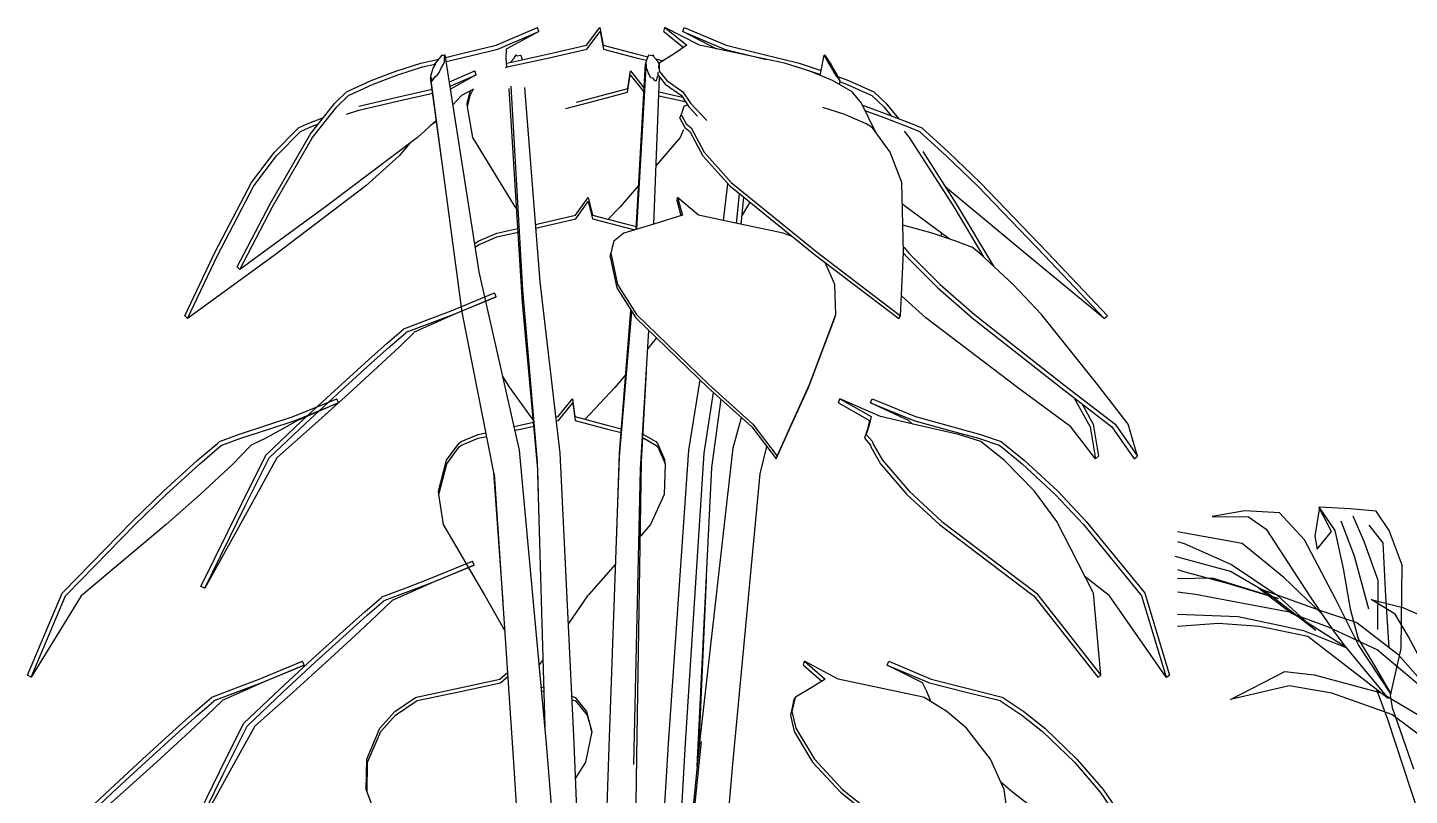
# Model space of a CAD drawing. Header units: millimetres. Extents: x 414.69 to 418.31, y 556.59 to 559.55.
# Drawn here: x 414.698 to 415.352, y 558.503 to 558.867 of the extents above; entities that cross this region are included whole.
import ezdxf

# ---------------------------------------------------------------- set-up
doc = ezdxf.new("R2010")
doc.units = ezdxf.units.MM

# ---------------------------------------------------------------- blocks, each defined once
blk = doc.blocks.new('p-l02')
at = {"color": 86}
for points in [[(-0.066, 0.3729), (-0.0768, 0.4135), (-0.101, 0.481), (-0.1212, 0.5392), (-0.123, 0.5508), (-0.1128, 0.5953), (-0.112, 0.6743), (-0.1241, 0.707), (-0.1365, 0.7254), (-0.1611, 0.7276), (-0.1902, 0.7293), (-0.1947, 0.7018), (-0.1923, 0.6893), (-0.1789, 0.706), (-0.1908, 0.7293), (-0.1756, 0.7072), (-0.1678, 0.6711), (-0.1612, 0.6329), (-0.1535, 0.6044), (-0.1406, 0.5833), (-0.1225, 0.5524), (-0.1534, 0.5989), (-0.1749, 0.6425), (-0.2045, 0.6984), (-0.228, 0.7238), (-0.2609, 0.7259), (-0.2919, 0.7205), (-0.2575, 0.72), (-0.2409, 0.7082), (-0.2195, 0.6757), (-0.1992, 0.6443), (-0.1779, 0.6134), (-0.1671, 0.5987), (-0.1251, 0.5479), (-0.2013, 0.6069), (-0.247, 0.6161), (-0.2858, 0.6192), (-0.3427, 0.6149), (-0.3918, 0.6042), (-0.4338, 0.5897), (-0.4501, 0.5791), (-0.4307, 0.6003), (-0.3872, 0.6181), (-0.4542, 0.597), (-0.5109, 0.5781), (-0.4375, 0.6111), (-0.3986, 0.6183), (-0.3779, 0.6204), (-0.332, 0.6283), (-0.2673, 0.6256), (-0.2284, 0.6175), (-0.2053, 0.6123), (-0.1643, 0.5961)], [(-0.135, 0.6135), (-0.1347, 0.6597), (-0.148, 0.6967), (-0.1583, 0.7206)], [(-0.1883, 0.6285), (-0.2241, 0.6625), (-0.2636, 0.6947), (-0.318, 0.7047), (-0.3454, 0.7097), (-0.3869, 0.6974), (-0.3486, 0.7042), (-0.3184, 0.6948), (-0.2736, 0.6748), (-0.2304, 0.646), (-0.1937, 0.6125), (-0.2398, 0.648), (-0.2746, 0.6682), (-0.327, 0.6826), (-0.3677, 0.6962), (-0.4252, 0.6974), (-0.4722, 0.6905), (-0.4985, 0.6813), (-0.4535, 0.6853), (-0.4052, 0.6835), (-0.3559, 0.68), (-0.318, 0.6679), (-0.2777, 0.6572), (-0.2293, 0.6427), (-0.2916, 0.6618), (-0.3577, 0.6607), (-0.4263, 0.6628), (-0.4748, 0.6494), (-0.526, 0.6271), (-0.4501, 0.6416), (-0.3954, 0.6508), (-0.3466, 0.6521), (-0.3077, 0.6468), (-0.2576, 0.6372), (-0.217, 0.6298), (-0.1676, 0.5982)], [(-0.1436, 0.6326), (-0.157, 0.6828), (-0.1696, 0.716)], [(-0.1244, 0.5961), (-0.1274, 0.6449), (-0.1298, 0.6953), (-0.1433, 0.7121)], [(-0.0803, 0.3738), (-0.0958, 0.4378), (-0.1254, 0.5282), (-0.136, 0.5563)], [(0.0085, 0.3899), (0.0081, 0.41), (0.0129, 0.4239), (0.0259, 0.4285), (0.0384, 0.432), (0.0479, 0.4227), (0.0555, 0.3955), (0.0526, 0.3713), (0.0452, 0.3427)], [(0.0464, 0.3368), (0.0575, 0.3753), (0.0844, 0.408), (0.1052, 0.432), (0.1244, 0.4345), (0.1536, 0.4333), (0.1686, 0.4171), (0.1583, 0.4132), (0.1392, 0.4287), (0.1251, 0.4258), (0.108, 0.3997), (0.0918, 0.3836), (0.0752, 0.3658), (0.0504, 0.3423), (0.0973, 0.3815), (0.125, 0.4032), (0.167, 0.4156), (0.201, 0.4139), (0.2273, 0.4127), (0.2638, 0.3931), (0.2153, 0.412), (0.1868, 0.4115), (0.1339, 0.3946), (0.1057, 0.3744), (0.0781, 0.3531), (0.0441, 0.3295), (0.1156, 0.3763), (0.1511, 0.3829), (0.1995, 0.3745), (0.2211, 0.3562), (0.2548, 0.3064), (0.2269, 0.3399), (0.1914, 0.3656), (0.1523, 0.3774), (0.12, 0.3753), (0.0803, 0.3516), (0.0647, 0.3393), (0.0492, 0.3233)], [(-0.0747, 0.3699), (-0.1055, 0.3916), (-0.1509, 0.4166), (-0.2083, 0.4052), (-0.238, 0.3845), (-0.282, 0.3601), (-0.3252, 0.3232), (-0.3552, 0.2876), (-0.2973, 0.3302), (-0.2426, 0.3614), (-0.1957, 0.3753), (-0.1431, 0.3833), (-0.1108, 0.3801), (-0.0868, 0.3709)], [(-0.0488, 0.3455), (-0.0416, 0.3697), (-0.0243, 0.3838), (0.0047, 0.3919), (0.0268, 0.3803), (0.0449, 0.3438), (0.0514, 0.3128), (0.0531, 0.2765), (0.054, 0.2629), (0.037, 0.2977), (0.0111, 0.3362), (-0.0036, 0.3649), (-0.0132, 0.3757), (-0.0278, 0.3706), (-0.0348, 0.3545), (-0.0485, 0.328), (-0.0431, 0.3002), (-0.0271, 0.2462)], [(0.0222, 0.0115), (0.0339, 0.0566), (0.0767, 0.0902), (0.1394, 0.1384), (0.0825, 0.1001), (0.0316, 0.062), (0.0755, 0.1197), (0.1111, 0.1554), (0.0563, 0.0914), (0.0283, 0.0631), (0.0538, 0.1122), (0.0521, 0.1204), (0.0408, 0.1367), (0.0294, 0.1304), (0.0156, 0.1017), (0.017, 0.0815), (0.0167, 0.0388), (0.0155, 0.0151), (0.0145, 0.076), (0.0122, 0.106), (0.0254, 0.1413), (0.0557, 0.161), (0.1116, 0.1609), (0.158, 0.1409), (0.1917, 0.0904), (0.1625, 0.1311), (0.1254, 0.1517), (0.0843, 0.1561), (0.0459, 0.1613), (0.0235, 0.15), (0.0167, 0.1389), (0.0326, 0.1677), (0.0667, 0.1908), (0.0902, 0.1961), (0.1058, 0.1799), (0.1261, 0.1743), (0.1158, 0.1993), (0.0963, 0.2242), (0.0717, 0.2172), (0.0423, 0.204), (0.0248, 0.2048), (0.0156, 0.202), (0.0099, 0.1761), (0.001, 0.1573), (0.0007, 0.1415), (0.0039, 0.0806), (0.002, 0.0374), (-0.0054, 0.0855), (-0.0115, 0.1198), (-0.0172, 0.1609), (-0.0306, 0.1754), (-0.0366, 0.2427), (-0.0427, 0.2814), (-0.0665, 0.2597), (-0.0883, 0.221), (-0.102, 0.1868), (-0.1041, 0.2212), (-0.0935, 0.268), (-0.0785, 0.2874), (-0.0539, 0.2939), (-0.0591, 0.307), (-0.0689, 0.3381), (-0.0605, 0.3595), (-0.0603, 0.3749), (-0.0771, 0.3691), (-0.0964, 0.3727), (-0.1084, 0.3659), (-0.1247, 0.331), (-0.1364, 0.2787), (-0.1381, 0.2201), (-0.1184, 0.2501), (-0.0939, 0.2888), (-0.0709, 0.3276), (-0.0605, 0.3595), (-0.0586, 0.3744)], [(-0.0799, 0.3686), (-0.0978, 0.326), (-0.1136, 0.2885), (-0.1351, 0.2371)], [(-0.0136, 0.2119), (-0.0022, 0.281), (0.0119, 0.335)], [(-0.0036, 0.1353), (-0.0137, 0.2129), (-0.0168, 0.2369), (-0.0312, 0.2498), (-0.0404, 0.2749), (-0.0528, 0.295), (-0.0741, 0.3205)], [(-0.0026, 0.2022), (0.0028, 0.2719), (0.0202, 0.3226)], [(-0.0087, 0.1743), (0.0056, 0.2395), (0.0223, 0.2858), (0.0323, 0.3046)], [(-0.1299, 0.2827), (-0.1553, 0.295), (-0.191, 0.2926), (-0.2182, 0.2828), (-0.2543, 0.2526), (-0.2298, 0.2574), (-0.2104, 0.2759), (-0.193, 0.2821), (-0.1587, 0.2707), (-0.1377, 0.264), (-0.1322, 0.2619)], [(-0.0571, 0.2899), (-0.077, 0.2644), (-0.0923, 0.2352), (-0.1013, 0.2087)], [(0.0055, 0.1666), (0.0152, 0.2233), (0.0275, 0.2739), (0.04, 0.2914)], [(-0.0176, 0.0411), (-0.0384, 0.1824), (-0.0497, 0.275)], [(-0.1405, 0.2611), (-0.1697, 0.2672), (-0.2058, 0.2639), (-0.2314, 0.2573), (-0.266, 0.2344), (-0.2815, 0.2056), (-0.29, 0.1884), (-0.262, 0.2158), (-0.2208, 0.2444), (-0.1848, 0.2538), (-0.136, 0.2541)], [(-0.0179, 0.0141), (-0.0436, 0.0798), (-0.0487, 0.1181), (-0.0701, 0.1161), (-0.1041, 0.0941), (-0.1386, 0.0596), (-0.1185, 0.1011), (-0.0903, 0.1163), (-0.0483, 0.1214), (-0.1003, 0.1249), (-0.134, 0.1128), (-0.1654, 0.0893), (-0.1168, 0.129), (-0.0803, 0.1351), (-0.0483, 0.1203), (-0.0632, 0.1638), (-0.0792, 0.2003), (-0.0921, 0.2236)], [(-0.0427, 0.2179), (-0.0567, 0.2297), (-0.0846, 0.232)], [(-0.0389, 0.1866), (-0.0649, 0.1945), (-0.074, 0.213), (-0.084, 0.2237)], [(-0.0086, 0.0153), (-0.0449, 0.1188), (-0.0809, 0.2102), (-0.0862, 0.2215)], [(0.0061, 0.1175), (0.0251, 0.1884), (0.0464, 0.1926), (0.0812, 0.2119), (0.1054, 0.2018)]]:
    blk.add_lwpolyline(points, dxfattribs=at)
blk.add_lwpolyline([(0.0385, 0.4254), (0.0406, 0.4653), (0.0555, 0.4947), (0.0845, 0.5248), (0.1218, 0.5528), (0.1785, 0.5729), (0.219, 0.5797), (0.2744, 0.5669), (0.2231, 0.5934), (0.1952, 0.5902), (0.1319, 0.5732), (0.076, 0.54), (0.0491, 0.5082), (0.0343, 0.479), (0.0663, 0.5315), (0.0935, 0.5786), (0.1356, 0.6138), (0.1818, 0.6355), (0.2167, 0.6482), (0.248, 0.6722), (0.1893, 0.651), (0.1549, 0.6399), (0.1159, 0.6097), (0.0971, 0.5885), (0.0698, 0.5508), (0.0586, 0.5298), (0.0893, 0.595), (0.1062, 0.627), (0.1186, 0.6476), (0.1413, 0.6616), (0.1113, 0.654), (0.0956, 0.6472), (0.0692, 0.6148), (0.0533, 0.5845), (0.0479, 0.5548), (0.0377, 0.4725), (0.0426, 0.5668), (0.0392, 0.6143), (0.0303, 0.6472), (0.0147, 0.6633), (0.0024, 0.6752), (-0.0009, 0.6762), (0.0002, 0.6488), (0.0131, 0.604), (0.0266, 0.5424), (0.0376, 0.5124), (0.0377, 0.4725), (0.0271, 0.515), (0.0131, 0.5624), (-0.005, 0.6004), (-0.0202, 0.6277), (-0.0413, 0.6416), (-0.0833, 0.6638), (-0.1031, 0.6684), (-0.0559, 0.6286), (-0.0257, 0.5897), (0.0006, 0.5249), (0.0194, 0.4875), (0.033, 0.4614), (0.036, 0.4412)], close=True, dxfattribs=at)
blk = doc.blocks.new('maceta 01')
at = {"color": 95}
for points in [[(-0.05044, 0.45075), (-0.06056, 0.47984), (-0.06145, 0.48562), (-0.05635, 0.50785), (-0.05594, 0.54738), (-0.06201, 0.56371), (-0.06819, 0.57291), (-0.0805, 0.57403), (-0.09507, 0.57488), (-0.09734, 0.56114), (-0.09613, 0.5549), (-0.08939, 0.56324), (-0.09538, 0.57487), (-0.08776, 0.56381), (-0.08385, 0.5458), (-0.08054, 0.52669), (-0.0767, 0.51243), (-0.07026, 0.5019), (-0.06123, 0.48641), (-0.07665, 0.50969), (-0.08743, 0.5315), (-0.10224, 0.55941), (-0.11396, 0.57212), (-0.13041, 0.57317), (-0.14593, 0.57048), (-0.12871, 0.57023), (-0.1204, 0.56434), (-0.10971, 0.5481), (-0.09958, 0.53238), (-0.0889, 0.51692), (-0.08354, 0.50958), (-0.06252, 0.48419), (-0.10059, 0.51366), (-0.12344, 0.51828), (-0.14287, 0.51982), (-0.16228, 0.51837)], [(-0.06746, 0.51697), (-0.06731, 0.54006), (-0.07397, 0.55857), (-0.07911, 0.57053)], [(-0.09413, 0.52449), (-0.11202, 0.54148), (-0.13178, 0.55757), (-0.15894, 0.56258), (-0.16228, 0.56319)], [(-0.07178, 0.52652), (-0.07847, 0.55161), (-0.08478, 0.56824)], [(-0.06215, 0.5083), (-0.06367, 0.53269), (-0.06488, 0.55787), (-0.0716, 0.56628)], [(-0.16228, 0.55861), (-0.15917, 0.55765), (-0.13678, 0.54763), (-0.11517, 0.53321), (-0.0968, 0.51647), (-0.11988, 0.53423), (-0.13727, 0.54433), (-0.16345, 0.55155)], [(-0.16228, 0.54525), (-0.15894, 0.54419), (-0.13882, 0.53883), (-0.11459, 0.53158), (-0.14574, 0.54114), (-0.16228, 0.54085)], [(-0.16228, 0.53479), (-0.15383, 0.53364), (-0.12878, 0.52883), (-0.10845, 0.52511), (-0.08377, 0.50934)], [(-0.16228, 0.5242), (-0.13361, 0.52303), (-0.11414, 0.51899), (-0.10259, 0.51637), (-0.0821, 0.50827)], [(-0.04013, 0.39715), (-0.04787, 0.42912), (-0.06266, 0.47433), (-0.06795, 0.4884)]]:
    blk.add_lwpolyline(points, dxfattribs=at)
at = {"xscale": -0.5, "yscale": 0.5, "zscale": 0.5}
blk.add_blockref('p-l02', (0.00002, 0.20033), dxfattribs=at)

msp = doc.modelspace()

# ---------------------------------------------------------------- linework, layer by layer
at = {"color": 104, "linetype": 'Continuous'}
for p, q in [((414.91964, 558.85829), (414.93921, 558.86665)), ((414.93987, 558.8648), (414.93921, 558.86665)), ((414.96248, 558.85829), (414.96881, 558.86665)), ((414.96881, 558.86665), (414.97039, 558.85829)), ((414.99905, 558.8648), (414.99956, 558.86665)), ((415.01595, 558.85829), (414.99956, 558.86665)), ((414.99956, 558.86665), (415.00996, 558.85829)), ((415.00805, 558.8648), (415.00873, 558.86665)), ((415.00873, 558.86665), (415.02864, 558.85829)), ((414.92038, 558.85647), (414.93987, 558.8648)), ((414.93987, 558.8648), (414.92438, 558.85647)), ((414.96258, 558.85647), (414.9689, 558.8648)), ((414.9689, 558.8648), (414.97049, 558.85647)), ((414.99905, 558.8648), (415.00843, 558.85725)), ((415.02415, 558.85654), (415.00805, 558.8648)), ((415.00805, 558.8648), (415.02788, 558.85647)), ((414.89399, 558.85367), (414.89205, 558.85129)), ((414.8949, 558.85328), (414.89399, 558.85367)), ((414.8955, 558.85381), (414.8949, 558.85328)), ((414.89514, 558.85216), (414.8955, 558.85381)), ((414.91154, 558.751), (414.8955, 558.85381)), ((414.8957, 558.85256), (414.90258, 558.85419)), ((414.90258, 558.85419), (414.91964, 558.85829)), ((414.90336, 558.85239), (414.92038, 558.85647)), ((414.92438, 558.85647), (414.92424, 558.85239)), ((414.92476, 558.8498), (414.94462, 558.85419)), ((414.92816, 558.85216), (414.92918, 558.85381)), ((414.92918, 558.85381), (414.92958, 558.85328)), ((414.92958, 558.85328), (414.93129, 558.85367)), ((414.93129, 558.85367), (414.93191, 558.85138)), ((414.94462, 558.85419), (414.96248, 558.85829)), ((414.94472, 558.85239), (414.96258, 558.85647)), ((414.97039, 558.85829), (414.98593, 558.85419)), ((414.97049, 558.85647), (414.98603, 558.85239)), ((414.98593, 558.85419), (414.99143, 558.8528)), ((414.99174, 558.85367), (414.99088, 558.85129)), ((414.99349, 558.85328), (414.99174, 558.85367)), ((414.99395, 558.85381), (414.99349, 558.85328)), ((414.99487, 558.85216), (414.99395, 558.85381)), ((415.0039, 558.85419), (414.99683, 558.8498)), ((415.00996, 558.85829), (415.0039, 558.85419)), ((415.03516, 558.85419), (415.01595, 558.85829)), ((415.02788, 558.85647), (415.04434, 558.85239)), ((415.02864, 558.85829), (415.04514, 558.85419)), ((415.05626, 558.8498), (415.03516, 558.85419)), ((415.04514, 558.85419), (415.06312, 558.8498)), ((415.07319, 558.84399), (415.07505, 558.85367)), ((415.07553, 558.85328), (415.07505, 558.85367)), ((415.07505, 558.85367), (415.07628, 558.85129)), ((415.07524, 558.85352), (415.07529, 558.85381)), ((415.07637, 558.85216), (415.07529, 558.85381)), ((415.07529, 558.85381), (415.07553, 558.85328)), ((414.86043, 558.84162), (414.87221, 558.84609)), ((414.87221, 558.84609), (414.88397, 558.8498)), ((414.87306, 558.84433), (414.88479, 558.84803)), ((414.88397, 558.8498), (414.89247, 558.8518)), ((414.88479, 558.84803), (414.89067, 558.84941)), ((414.88987, 558.84773), (414.88909, 558.84529)), ((414.89094, 558.8495), (414.88987, 558.84773)), ((414.89205, 558.85129), (414.89066, 558.84949)), ((414.89066, 558.84949), (414.89094, 558.8495)), ((414.89071, 558.84913), (414.89066, 558.84949)), ((414.89094, 558.84946), (414.89094, 558.8495)), ((414.89272, 558.84537), (414.89358, 558.84742)), ((414.89358, 558.84742), (414.89474, 558.84931)), ((414.89474, 558.84931), (414.8952, 558.85054)), ((414.8952, 558.85054), (414.89514, 558.85216)), ((414.896, 558.85066), (414.90336, 558.85239)), ((414.89751, 558.84097), (414.90958, 558.84621)), ((414.91022, 558.84436), (414.90958, 558.84621)), ((414.92412, 558.84772), (414.92487, 558.84803)), ((414.92449, 558.84803), (414.92421, 558.84775)), ((414.92424, 558.85239), (414.92449, 558.84803)), ((414.9244, 558.84965), (414.92476, 558.8498)), ((414.92487, 558.84803), (414.94472, 558.85239)), ((414.92642, 558.85017), (414.92656, 558.85054)), ((414.92656, 558.85054), (414.92816, 558.85216)), ((414.98197, 558.83784), (414.98328, 558.84621)), ((414.98328, 558.84621), (414.9897, 558.83805)), ((414.98598, 558.7711), (414.99034, 558.84949)), ((414.98603, 558.85239), (414.99085, 558.85118)), ((414.98635, 558.77121), (414.99068, 558.84773)), ((414.99088, 558.85129), (414.99034, 558.84949)), ((414.99034, 558.84949), (414.99075, 558.8495)), ((414.99051, 558.84472), (414.99068, 558.84773)), ((414.99075, 558.8495), (414.99068, 558.84773)), ((414.99068, 558.84773), (414.99165, 558.84529)), ((414.9964, 558.85054), (414.99487, 558.85216)), ((414.99516, 558.85186), (414.9987, 558.85096)), ((414.99679, 558.84931), (414.9964, 558.85054)), ((414.99666, 558.84972), (414.99679, 558.84969)), ((414.99668, 558.84742), (414.99679, 558.84931)), ((414.99673, 558.8495), (414.99683, 558.8498)), ((414.99674, 558.84799), (414.99679, 558.84931)), ((414.99683, 558.8498), (414.99685, 558.84609)), ((414.99685, 558.84609), (415.00042, 558.84162)), ((415.04434, 558.85239), (415.0475, 558.85162)), ((415.06815, 558.84609), (415.05626, 558.8498)), ((415.06076, 558.8484), (415.06228, 558.84803)), ((415.06228, 558.84803), (415.07329, 558.84451)), ((415.06312, 558.8498), (415.07366, 558.84643)), ((415.07889, 558.84162), (415.06815, 558.84609)), ((415.07628, 558.85129), (415.07723, 558.84949)), ((415.07751, 558.85054), (415.07637, 558.85216)), ((415.07723, 558.84949), (415.07728, 558.8495)), ((415.07728, 558.8495), (415.07828, 558.84773)), ((415.07827, 558.84931), (415.07751, 558.85054)), ((415.07934, 558.84742), (415.07827, 558.84931)), ((415.07828, 558.84773), (415.07982, 558.84529)), ((415.08058, 558.84537), (415.07934, 558.84742)), ((414.84872, 558.83631), (414.86043, 558.84162)), ((414.84967, 558.83459), (414.86132, 558.83988)), ((414.86132, 558.83988), (414.87306, 558.84433)), ((414.8886, 558.84355), (414.88857, 558.84304)), ((414.88857, 558.84304), (414.88903, 558.84292)), ((414.89399, 558.80353), (414.88857, 558.84304)), ((414.88909, 558.84529), (414.8886, 558.84355)), ((414.88903, 558.84292), (414.88891, 558.84162)), ((414.88891, 558.84162), (414.8894, 558.84142)), ((414.90353, 558.73196), (414.88891, 558.84162)), ((414.88903, 558.84288), (414.88903, 558.84292)), ((414.8894, 558.84142), (414.89089, 558.84351)), ((414.89089, 558.84351), (414.89179, 558.84426)), ((414.89179, 558.84426), (414.89272, 558.84537)), ((414.89782, 558.83898), (414.91022, 558.84436)), ((414.91022, 558.84436), (414.89804, 558.83755)), ((414.98186, 558.83603), (414.98318, 558.84436)), ((414.98318, 558.84436), (414.9896, 558.83622)), ((414.99165, 558.84529), (414.99244, 558.84355)), ((414.99244, 558.84355), (414.99285, 558.84304)), ((414.99285, 558.84304), (414.99367, 558.84292)), ((414.99367, 558.84292), (414.99464, 558.84162)), ((414.99428, 558.7736), (414.99709, 558.84322)), ((414.99464, 558.84162), (414.99559, 558.84142)), ((414.99559, 558.84142), (414.99601, 558.84351)), ((414.99601, 558.84351), (414.99647, 558.84399)), ((414.9962, 558.84561), (414.9962, 558.84433)), ((414.9962, 558.84433), (414.99974, 558.83988)), ((414.99974, 558.83988), (415.00742, 558.83459)), ((415.00042, 558.84162), (415.00814, 558.83631)), ((415.08821, 558.83631), (415.07889, 558.84162)), ((415.07982, 558.84529), (415.08092, 558.84355)), ((415.08114, 558.84426), (415.08058, 558.84537)), ((415.08092, 558.84355), (415.08127, 558.84304)), ((415.08147, 558.84351), (415.08114, 558.84426)), ((415.08127, 558.84304), (415.08147, 558.84292)), ((415.08145, 558.84356), (415.08657, 558.84162)), ((415.0826, 558.84142), (415.08147, 558.84351)), ((415.08147, 558.84292), (415.08235, 558.84162)), ((415.08231, 558.83967), (415.0826, 558.84142)), ((415.08235, 558.84162), (415.0826, 558.84142)), ((415.08254, 558.84106), (415.08565, 558.83988)), ((415.08565, 558.83988), (415.0976, 558.83459)), ((415.08657, 558.84162), (415.09857, 558.83631)), ((414.84321, 558.83082), (414.84872, 558.83631)), ((414.84418, 558.82913), (414.84967, 558.83459)), ((414.85468, 558.82954), (414.87284, 558.83373)), ((414.87284, 558.83373), (414.88931, 558.8376)), ((414.87361, 558.83194), (414.88958, 558.83569)), ((414.90316, 558.83459), (414.8992, 558.83014)), ((414.9089, 558.83746), (414.90316, 558.83459)), ((414.90597, 558.83082), (414.90729, 558.83631)), ((414.9061, 558.82913), (414.90741, 558.83459)), ((414.90729, 558.83631), (414.90751, 558.83676)), ((414.90741, 558.83459), (414.90877, 558.8374)), ((414.9321, 558.73637), (414.92587, 558.83785)), ((414.93234, 558.7426), (414.92669, 558.83898)), ((414.9405, 558.74627), (414.93319, 558.83833)), ((414.95765, 558.83144), (414.96659, 558.83373)), ((414.96647, 558.83194), (414.98186, 558.83603)), ((414.96659, 558.83373), (414.98197, 558.83784)), ((414.99673, 558.83444), (415.00772, 558.83194)), ((414.99681, 558.83625), (415.00784, 558.83373)), ((415.00742, 558.83459), (415.0109, 558.82913)), ((415.00784, 558.83373), (415.00799, 558.83369)), ((415.00814, 558.83631), (415.01164, 558.83082)), ((415.09264, 558.83082), (415.08821, 558.83631)), ((415.0976, 558.83459), (415.10321, 558.82913)), ((415.09857, 558.83631), (415.10421, 558.83082)), ((414.8317, 558.81631), (414.84321, 558.83082)), ((414.83273, 558.81469), (414.84418, 558.82913)), ((414.84877, 558.82575), (414.85458, 558.82757)), ((414.85458, 558.82757), (414.87361, 558.83194)), ((414.9061, 558.82913), (414.90597, 558.83082)), ((414.90867, 558.81469), (414.9061, 558.82913)), ((414.95266, 558.82843), (414.96647, 558.83194)), ((415.00849, 558.82934), (415.00726, 558.82561)), ((415.00772, 558.83194), (415.00933, 558.83159)), ((415.01024, 558.83017), (415.00849, 558.82934)), ((415.0109, 558.82913), (415.01508, 558.82475)), ((415.01164, 558.83082), (415.01944, 558.82264)), ((415.08476, 558.82561), (415.07437, 558.82892)), ((415.09928, 558.81735), (415.09264, 558.83082)), ((415.09307, 558.82995), (415.09497, 558.82934)), ((415.09429, 558.82747), (415.10416, 558.82386)), ((415.09497, 558.82934), (415.10516, 558.82561)), ((415.10321, 558.82913), (415.10664, 558.82503)), ((415.10421, 558.83082), (415.11023, 558.82363)), ((414.82603, 558.81922), (414.83013, 558.82112)), ((414.83013, 558.82112), (414.83786, 558.82407)), ((414.83103, 558.81939), (414.8355, 558.8211)), ((414.89134, 558.82282), (414.88237, 558.81469)), ((414.89142, 558.82226), (414.88863, 558.82036)), ((415.00668, 558.82386), (415.00726, 558.82561)), ((415.00668, 558.82386), (415.00904, 558.81939)), ((415.00726, 558.82561), (415.00966, 558.82112)), ((415.00966, 558.82112), (415.01201, 558.81922)), ((415.09495, 558.82112), (415.08476, 558.82561)), ((415.09792, 558.81922), (415.09495, 558.82112)), ((415.10416, 558.82386), (415.11563, 558.81939)), ((415.10516, 558.82561), (415.11668, 558.82112)), ((415.11668, 558.82112), (415.1213, 558.81922)), ((414.81261, 558.78322), (414.8317, 558.81631)), ((414.81377, 558.78174), (414.83273, 558.81469)), ((414.81469, 558.80769), (414.82603, 558.81922)), ((414.81566, 558.80604), (414.82695, 558.8175)), ((414.82695, 558.8175), (414.83103, 558.81939)), ((414.88237, 558.81469), (414.83887, 558.78174)), ((414.92873, 558.78174), (414.90867, 558.81469)), ((415.00688, 558.81469), (414.9954, 558.80142)), ((415.00841, 558.81821), (415.00688, 558.81469)), ((415.00904, 558.81939), (415.01138, 558.8175)), ((415.01138, 558.8175), (415.01757, 558.80604)), ((415.01201, 558.81922), (415.01823, 558.80769)), ((415.10627, 558.80769), (415.09792, 558.81922)), ((415.11284, 558.81763), (415.1153, 558.81469)), ((415.1153, 558.81469), (415.13641, 558.78174)), ((415.11563, 558.81939), (415.12023, 558.8175)), ((415.12023, 558.8175), (415.13284, 558.80604)), ((415.1213, 558.81922), (415.13398, 558.80769)), ((414.80376, 558.79327), (414.81469, 558.80769)), ((414.87873, 558.81192), (414.87365, 558.80604)), ((415.01823, 558.80769), (415.03098, 558.79327)), ((415.11175, 558.79327), (415.10627, 558.80769)), ((415.12167, 558.80804), (415.13761, 558.78322)), ((415.13398, 558.80769), (415.14887, 558.79327)), ((414.8048, 558.79169), (414.81566, 558.80604)), ((414.87365, 558.80604), (414.858, 558.79169)), ((415.01757, 558.80604), (415.03027, 558.79169)), ((415.13284, 558.80604), (415.14766, 558.79169)), ((414.7864, 558.76024), (414.80376, 558.79327)), ((414.78759, 558.75882), (414.8048, 558.79169)), ((414.858, 558.79169), (414.81448, 558.75882)), ((414.98713, 558.79187), (414.97837, 558.78174)), ((415.02736, 558.77532), (415.02931, 558.79277)), ((415.03027, 558.79169), (415.07103, 558.75882)), ((415.03098, 558.79327), (415.07184, 558.76024)), ((415.03353, 558.77399), (415.03495, 558.78791)), ((415.11266, 558.76024), (415.11175, 558.79327)), ((415.17141, 558.75882), (415.1324, 558.79133)), ((415.14766, 558.79169), (415.17934, 558.75882)), ((415.14887, 558.79327), (415.18073, 558.76024)), ((414.79693, 558.75344), (414.81261, 558.78322)), ((414.79822, 558.75209), (414.81377, 558.78174)), ((414.83887, 558.78174), (414.79822, 558.75209)), ((414.92937, 558.78084), (414.92873, 558.78174)), ((414.95729, 558.77789), (414.9632, 558.78627)), ((414.95737, 558.77609), (414.96327, 558.78442)), ((414.9632, 558.78627), (414.96521, 558.77789)), ((414.96327, 558.78442), (414.9653, 558.77609)), ((414.97837, 558.78174), (414.97276, 558.77592)), ((415.00533, 558.78442), (415.00556, 558.78627)), ((415.00533, 558.78442), (415.00718, 558.77767)), ((415.01548, 558.77789), (415.00556, 558.78627)), ((415.00556, 558.78627), (415.00788, 558.77789)), ((415.03575, 558.77351), (415.03693, 558.78632)), ((415.03978, 558.78402), (415.03616, 558.77793)), ((415.11376, 558.78174), (415.11204, 558.78305)), ((415.13426, 558.76665), (415.11376, 558.78174)), ((415.13641, 558.78174), (415.15043, 558.75817)), ((415.13761, 558.78322), (415.1552, 558.75373)), ((414.93959, 558.77377), (414.95729, 558.77789)), ((414.93968, 558.77199), (414.95737, 558.77609)), ((414.96521, 558.77789), (414.981, 558.77377)), ((414.9653, 558.77609), (414.98108, 558.77199)), ((415.00788, 558.77789), (414.99485, 558.77377)), ((415.03452, 558.77377), (415.01548, 558.77789)), ((414.91117, 558.76562), (414.91991, 558.76936)), ((414.91128, 558.76388), (414.92001, 558.76761)), ((414.91991, 558.76936), (414.92993, 558.77161)), ((414.92001, 558.76761), (414.93004, 558.76985)), ((414.93834, 558.77349), (414.93959, 558.77377)), ((414.93848, 558.77172), (414.93968, 558.77199)), ((414.98019, 558.76936), (414.9754, 558.76562)), ((414.99485, 558.77377), (414.98019, 558.76936)), ((414.981, 558.77377), (414.98606, 558.7725)), ((414.98108, 558.77199), (414.98538, 558.77092)), ((415.05561, 558.76936), (415.03452, 558.77377)), ((415.05989, 558.7678), (415.05561, 558.76936)), ((415.05861, 558.76827), (415.05871, 558.76876)), ((415.12619, 558.76936), (415.11231, 558.77316)), ((415.13735, 558.76562), (415.12619, 558.76936)), ((414.90947, 558.76429), (414.91117, 558.76562)), ((414.90972, 558.76268), (414.91128, 558.76388)), ((414.97457, 558.76263), (414.97392, 558.75991)), ((414.9754, 558.76562), (414.97457, 558.76263)), ((415.1126, 558.76275), (415.11283, 558.76263)), ((415.11283, 558.76263), (415.11513, 558.75991)), ((415.14521, 558.76263), (415.13735, 558.76562)), ((415.14856, 558.75991), (415.14521, 558.76263)), ((414.77212, 558.73023), (414.7864, 558.76024)), ((414.81448, 558.75882), (414.77344, 558.72895)), ((414.77345, 558.72895), (414.78759, 558.75882)), ((414.97359, 558.75821), (414.97392, 558.75991)), ((414.97359, 558.75821), (414.97683, 558.7435)), ((414.97392, 558.75991), (414.97719, 558.74512)), ((415.07103, 558.75882), (415.11032, 558.72895)), ((415.07184, 558.76024), (415.11123, 558.73023)), ((415.07999, 558.74512), (415.07546, 558.75545)), ((415.11123, 558.73023), (415.11266, 558.76024)), ((415.11265, 558.75991), (415.11409, 558.75821)), ((415.11409, 558.75821), (415.12882, 558.7435)), ((415.11513, 558.75991), (415.12996, 558.74512)), ((415.16446, 558.74512), (415.14856, 558.75991)), ((415.20769, 558.72895), (415.17141, 558.75882)), ((415.17934, 558.75882), (415.20769, 558.72895)), ((415.18073, 558.76024), (415.20925, 558.73023)), ((414.79822, 558.75209), (414.79693, 558.75344)), ((414.9307, 558.66654), (414.91154, 558.751)), ((414.93929, 558.6611), (414.93234, 558.7426)), ((414.94996, 558.66522), (414.9405, 558.74627)), ((414.97683, 558.7435), (414.98577, 558.72924)), ((414.97719, 558.74512), (414.98616, 558.73078)), ((415.08047, 558.73078), (415.07999, 558.74512)), ((415.12882, 558.7435), (415.14505, 558.72924)), ((415.12996, 558.74512), (415.14627, 558.73078)), ((415.17792, 558.73078), (415.16446, 558.74512)), ((414.89833, 558.73264), (414.91892, 558.74105)), ((414.89926, 558.73086), (414.91968, 558.7392)), ((414.91968, 558.7392), (414.89964, 558.73086)), ((414.91968, 558.7392), (414.91892, 558.74105)), ((414.93932, 558.65763), (414.9321, 558.73637)), ((415.12323, 558.72924), (415.11168, 558.73964)), ((414.77344, 558.72895), (414.77212, 558.73023)), ((414.87599, 558.72413), (414.88745, 558.72849)), ((414.88745, 558.72849), (414.89833, 558.73264)), ((414.88846, 558.72674), (414.89926, 558.73086)), ((414.89964, 558.73086), (414.89046, 558.72674)), ((414.91859, 558.65612), (414.90353, 558.73196)), ((414.97802, 558.66522), (414.98351, 558.73285)), ((414.97806, 558.66357), (414.98384, 558.73232)), ((414.98577, 558.72924), (415.01993, 558.69635)), ((414.98616, 558.73078), (415.02038, 558.6977)), ((415.0676, 558.69635), (415.08008, 558.72924)), ((415.06805, 558.6977), (415.08047, 558.73078)), ((415.08008, 558.72924), (415.08047, 558.73078)), ((415.11032, 558.72895), (415.11123, 558.73023)), ((415.16659, 558.69635), (415.12323, 558.72924)), ((415.14505, 558.72924), (415.18703, 558.69635)), ((415.14627, 558.73078), (415.18844, 558.6977)), ((415.20444, 558.6977), (415.17792, 558.73078)), ((415.20769, 558.72895), (415.20925, 558.73023)), ((414.86807, 558.71726), (414.87576, 558.72393)), ((414.86921, 558.71559), (414.87685, 558.72222)), ((414.88067, 558.72222), (414.8738, 558.71559)), ((414.87576, 558.72393), (414.87599, 558.72413)), ((414.87685, 558.72222), (414.87708, 558.72241)), ((414.87708, 558.72241), (414.88846, 558.72674)), ((414.88086, 558.72241), (414.88067, 558.72222)), ((414.89046, 558.72674), (414.88086, 558.72241)), ((414.98798, 558.65763), (414.99198, 558.72326)), ((414.85919, 558.70936), (414.86807, 558.71726)), ((414.86041, 558.70776), (414.86921, 558.71559)), ((414.8738, 558.71559), (414.86545, 558.70776)), ((414.99565, 558.71973), (414.99146, 558.71477)), ((414.84312, 558.69475), (414.85919, 558.70936)), ((414.84446, 558.69327), (414.86041, 558.70776)), ((414.86545, 558.70776), (414.84967, 558.69327)), ((414.98104, 558.70244), (414.9759, 558.69635)), ((414.98851, 558.6611), (414.99079, 558.7038)), ((414.92614, 558.69635), (414.92271, 558.70175)), ((414.93717, 558.68105), (414.92614, 558.69635)), ((414.9759, 558.69635), (414.96182, 558.68122)), ((415.01088, 558.66654), (415.01631, 558.69984)), ((415.01993, 558.69635), (415.0408, 558.67772)), ((415.02038, 558.6977), (415.04129, 558.67896)), ((415.059, 558.67772), (415.0676, 558.69635)), ((415.05948, 558.67896), (415.06805, 558.6977)), ((415.19192, 558.67772), (415.16659, 558.69635)), ((415.18703, 558.69635), (415.21131, 558.67772)), ((415.18844, 558.6977), (415.21284, 558.67896)), ((415.21895, 558.67896), (415.20444, 558.6977)), ((414.82351, 558.68252), (414.84425, 558.69091)), ((414.8244, 558.68073), (414.84501, 558.68907)), ((414.84501, 558.68907), (414.82559, 558.68073)), ((414.82766, 558.68043), (414.84312, 558.69475)), ((414.82912, 558.67906), (414.84446, 558.69327)), ((414.84967, 558.69327), (414.8339, 558.67906)), ((414.84501, 558.68907), (414.84425, 558.69091)), ((414.94909, 558.68252), (414.95579, 558.69091)), ((414.94921, 558.68073), (414.95589, 558.68907)), ((414.95579, 558.69091), (414.95698, 558.68252)), ((414.95589, 558.68907), (414.95711, 558.68073)), ((415.01815, 558.66522), (415.0226, 558.69397)), ((415.02178, 558.65839), (415.02619, 558.69076)), ((415.08179, 558.68907), (415.08242, 558.69091)), ((415.08179, 558.68907), (415.09648, 558.68073)), ((415.10162, 558.68252), (415.08242, 558.69091)), ((415.08242, 558.69091), (415.09722, 558.68252)), ((415.09696, 558.68907), (415.09768, 558.69091)), ((415.11497, 558.68073), (415.09696, 558.68907)), ((415.09696, 558.68907), (415.11744, 558.68073)), ((415.09768, 558.69091), (415.11829, 558.68252)), ((415.19331, 558.69153), (415.20108, 558.67772)), ((414.81107, 558.67839), (414.82351, 558.68252)), ((414.94797, 558.68227), (414.94909, 558.68252)), ((414.95698, 558.68252), (414.97229, 558.67839)), ((415.09722, 558.68252), (415.09631, 558.67839)), ((415.11926, 558.67839), (415.10162, 558.68252)), ((415.11829, 558.68252), (415.13304, 558.67839)), ((415.19698, 558.68872), (415.20249, 558.67896)), ((414.79762, 558.67396), (414.81107, 558.67839)), ((414.79865, 558.67223), (414.81202, 558.67663)), ((414.81049, 558.66423), (414.82766, 558.68043)), ((414.81826, 558.67663), (414.8105, 558.67223)), ((414.81202, 558.67663), (414.8244, 558.68073)), ((414.8121, 558.66299), (414.82912, 558.67906)), ((414.8339, 558.67906), (414.81574, 558.66299)), ((414.82559, 558.68073), (414.81826, 558.67663)), ((414.92816, 558.67775), (414.93108, 558.67839)), ((414.92855, 558.67604), (414.93121, 558.67663)), ((414.93108, 558.67839), (414.93728, 558.67982)), ((414.93121, 558.67663), (414.93745, 558.67805)), ((414.94818, 558.68049), (414.94921, 558.68073)), ((414.95711, 558.68073), (414.97242, 558.67663)), ((414.97229, 558.67839), (414.97895, 558.67667)), ((414.97242, 558.67663), (414.97881, 558.67499)), ((415.03187, 558.66778), (415.03589, 558.68211)), ((415.0408, 558.67772), (415.05229, 558.66254)), ((415.04129, 558.67896), (415.05279, 558.6637)), ((415.05229, 558.66254), (415.059, 558.67772)), ((415.05279, 558.6637), (415.05948, 558.67896)), ((415.09551, 558.67663), (415.09409, 558.67223)), ((415.09631, 558.67839), (415.09495, 558.67396)), ((415.09648, 558.68073), (415.09551, 558.67663)), ((415.11681, 558.67897), (415.11497, 558.68073)), ((415.11744, 558.68073), (415.13212, 558.67663)), ((415.13857, 558.67396), (415.11926, 558.67839)), ((415.13212, 558.67663), (415.14809, 558.67223)), ((415.13304, 558.67839), (415.14907, 558.67396)), ((415.20347, 558.66254), (415.19192, 558.67772)), ((415.20108, 558.67772), (415.20347, 558.66254)), ((415.20249, 558.67896), (415.20492, 558.6637)), ((415.21131, 558.67772), (415.22189, 558.66254)), ((415.21284, 558.67896), (415.22346, 558.6637)), ((415.22346, 558.6637), (415.21895, 558.67896)), ((414.77824, 558.66187), (414.78759, 558.66984)), ((414.78759, 558.66984), (414.7886, 558.67064)), ((414.7886, 558.67064), (414.79762, 558.67396)), ((414.78967, 558.66892), (414.79865, 558.67223)), ((414.8105, 558.67223), (414.80361, 558.66892)), ((414.89611, 558.66187), (414.90202, 558.66984)), ((414.90202, 558.66984), (414.90307, 558.67064)), ((414.90307, 558.67064), (414.91105, 558.67396)), ((414.90322, 558.66892), (414.91119, 558.67223)), ((414.91105, 558.67396), (414.91488, 558.67481)), ((414.91119, 558.67223), (414.91522, 558.67311)), ((414.98911, 558.67234), (414.98955, 558.67223)), ((414.9892, 558.67402), (414.98941, 558.67396)), ((414.98941, 558.67396), (414.99521, 558.67064)), ((414.98955, 558.67223), (414.99535, 558.66892)), ((414.99521, 558.67064), (414.99602, 558.66984)), ((414.99602, 558.66984), (414.99957, 558.66187)), ((415.09409, 558.67223), (415.09694, 558.66892)), ((415.09495, 558.67396), (415.09785, 558.67064)), ((415.09785, 558.67064), (415.09806, 558.66984)), ((415.09806, 558.66984), (415.10271, 558.66187)), ((415.14914, 558.67064), (415.13857, 558.67396)), ((415.14809, 558.67223), (415.15787, 558.66892)), ((415.14907, 558.67396), (415.1589, 558.67064)), ((415.1504, 558.66984), (415.14914, 558.67064)), ((415.16032, 558.66187), (415.1504, 558.66984)), ((415.1589, 558.67064), (415.16003, 558.66984)), ((415.16003, 558.66984), (415.16981, 558.66187)), ((414.77937, 558.66021), (414.78867, 558.66813)), ((414.78867, 558.66813), (414.78967, 558.66892)), ((414.80289, 558.66813), (414.79503, 558.66021)), ((414.79913, 558.64131), (414.81049, 558.66423)), ((414.80083, 558.64025), (414.8121, 558.66299)), ((414.80361, 558.66892), (414.80289, 558.66813)), ((414.81574, 558.66299), (414.80324, 558.64025)), ((414.89626, 558.66021), (414.90217, 558.66813)), ((414.90217, 558.66813), (414.90322, 558.66892)), ((414.94355, 558.5276), (414.9307, 558.66654)), ((414.95657, 558.52783), (414.94996, 558.66522)), ((414.97314, 558.52611), (414.97806, 558.66357)), ((414.97661, 558.62312), (414.97802, 558.66522)), ((414.99535, 558.66892), (414.99617, 558.66813)), ((414.99617, 558.66813), (414.99973, 558.66021)), ((415.00132, 558.5276), (415.01088, 558.66654)), ((415.0094, 558.52783), (415.01815, 558.66522)), ((415.0162, 558.52971), (415.03187, 558.66778)), ((415.04463, 558.65537), (415.04793, 558.66831)), ((415.05229, 558.66254), (415.05279, 558.6637)), ((415.09694, 558.66892), (415.09715, 558.66813)), ((415.09715, 558.66813), (415.10175, 558.66021)), ((415.15787, 558.66892), (415.15899, 558.66813)), ((415.15899, 558.66813), (415.16872, 558.66021)), ((415.20347, 558.66254), (415.20492, 558.6637)), ((415.22189, 558.66254), (415.22346, 558.6637)), ((414.76207, 558.64718), (414.77824, 558.66187)), ((414.76331, 558.64562), (414.77937, 558.66021)), ((414.79503, 558.66021), (414.77947, 558.64562)), ((414.89227, 558.64718), (414.89611, 558.66187)), ((414.89244, 558.64562), (414.89626, 558.66021)), ((414.94282, 558.5355), (414.93929, 558.6611)), ((414.93974, 558.64526), (414.93932, 558.65763)), ((414.98482, 558.51773), (414.98798, 558.65763)), ((414.98622, 558.52121), (414.98851, 558.6611)), ((414.99973, 558.66021), (414.99924, 558.64562)), ((414.99973, 558.66021), (414.99957, 558.66187)), ((415.01507, 558.52025), (415.02178, 558.65839)), ((415.10175, 558.66021), (415.11416, 558.64562)), ((415.10271, 558.66187), (415.11521, 558.64718)), ((415.17467, 558.64718), (415.16032, 558.66187)), ((415.16872, 558.66021), (415.18445, 558.64562)), ((415.16981, 558.66187), (415.18564, 558.64718)), ((414.92291, 558.59477), (414.91859, 558.65612)), ((414.92825, 558.51622), (414.9188, 558.65537)), ((415.03155, 558.51622), (415.04463, 558.65537)), ((414.74725, 558.63288), (414.76207, 558.64718)), ((414.7486, 558.63142), (414.76331, 558.64562)), ((414.77947, 558.64562), (414.76342, 558.63142)), ((414.89244, 558.64562), (414.89227, 558.64718)), ((414.89474, 558.63142), (414.89244, 558.64562)), ((414.99924, 558.64562), (414.99273, 558.63142)), ((415.11416, 558.64562), (415.12959, 558.63142)), ((415.11521, 558.64718), (415.13073, 558.63288)), ((415.18528, 558.63288), (415.17467, 558.64718)), ((415.18445, 558.64562), (415.19786, 558.63142)), ((415.18564, 558.64718), (415.19916, 558.63288)), ((414.77981, 558.60203), (414.79913, 558.64131)), ((414.80324, 558.64025), (414.78167, 558.60129)), ((414.78167, 558.60129), (414.80083, 558.64025)), ((414.71475, 558.59951), (414.74725, 558.63288)), ((414.71633, 558.59826), (414.7486, 558.63142)), ((414.76342, 558.63142), (414.72383, 558.59826)), ((414.91406, 558.59826), (414.89474, 558.63142)), ((414.99273, 558.63142), (414.98794, 558.62597)), ((415.12959, 558.63142), (415.17339, 558.59826)), ((415.13073, 558.63288), (415.17473, 558.59951)), ((415.2023, 558.59951), (415.18528, 558.63288)), ((415.19786, 558.63142), (415.22484, 558.59826)), ((415.19916, 558.63288), (415.22637, 558.59951)), ((414.88787, 558.60564), (414.90846, 558.61405)), ((414.8888, 558.60386), (414.90922, 558.6122)), ((414.90922, 558.6122), (414.88918, 558.60386)), ((414.90922, 558.6122), (414.90846, 558.61405)), ((414.97624, 558.61265), (414.96359, 558.59826)), ((414.87699, 558.60149), (414.88787, 558.60564)), ((414.878, 558.59974), (414.8888, 558.60386)), ((414.88918, 558.60386), (414.88, 558.59974)), ((415.0156, 558.52364), (415.01921, 558.60541)), ((415.20936, 558.59826), (415.19862, 558.60672)), ((414.69773, 558.56009), (414.71412, 558.59885)), ((414.69946, 558.55911), (414.71571, 558.59761)), ((414.72304, 558.59761), (414.69946, 558.55911)), ((414.71412, 558.59885), (414.71475, 558.59951)), ((414.71571, 558.59761), (414.71633, 558.59826)), ((414.72383, 558.59826), (414.72304, 558.59761)), ((414.78167, 558.60129), (414.77981, 558.60203)), ((414.86553, 558.59713), (414.87699, 558.60149)), ((414.86662, 558.59541), (414.878, 558.59974)), ((414.88, 558.59974), (414.8704, 558.59541)), ((414.9145, 558.59761), (414.91406, 558.59826)), ((414.92386, 558.58085), (414.9145, 558.59761)), ((414.96297, 558.59761), (414.95384, 558.58458)), ((414.96359, 558.59826), (414.96297, 558.59761)), ((415.17339, 558.59826), (415.17428, 558.59761)), ((415.17428, 558.59761), (415.20457, 558.55911)), ((415.17473, 558.59951), (415.17562, 558.59885)), ((415.17562, 558.59885), (415.20603, 558.56009)), ((415.2026, 558.59885), (415.2023, 558.59951)), ((415.20603, 558.56009), (415.2026, 558.59885)), ((415.2102, 558.59761), (415.20936, 558.59826)), ((415.23693, 558.55911), (415.2102, 558.59761)), ((415.22484, 558.59826), (415.22535, 558.59761)), ((415.22535, 558.59761), (415.23693, 558.55911)), ((415.22637, 558.59951), (415.22688, 558.59885)), ((415.22688, 558.59885), (415.23859, 558.56009)), ((414.85761, 558.59025), (414.8653, 558.59693)), ((414.85875, 558.58859), (414.86639, 558.59522)), ((414.87021, 558.59522), (414.86334, 558.58859)), ((414.8653, 558.59693), (414.86553, 558.59713)), ((414.86639, 558.59522), (414.86662, 558.59541)), ((414.8704, 558.59541), (414.87021, 558.59522)), ((414.84873, 558.58236), (414.85761, 558.59025)), ((414.84995, 558.58076), (414.85875, 558.58859)), ((414.86334, 558.58859), (414.85499, 558.58076)), ((414.83266, 558.56775), (414.84873, 558.58236)), ((414.834, 558.56627), (414.84995, 558.58076)), ((414.85499, 558.58076), (414.83921, 558.56627)), ((414.80737, 558.55824), (414.82796, 558.56665)), ((414.8083, 558.55646), (414.82872, 558.5648)), ((414.82872, 558.5648), (414.80868, 558.55646)), ((414.8172, 558.55343), (414.83266, 558.56775)), ((414.81866, 558.55206), (414.834, 558.56627)), ((414.83921, 558.56627), (414.82344, 558.55206)), ((414.82872, 558.5648), (414.82796, 558.56665)), ((414.94192, 558.56755), (414.94009, 558.56494)), ((415.06519, 558.5648), (415.06567, 558.56665)), ((415.06519, 558.5648), (415.07398, 558.55728)), ((415.08168, 558.55824), (415.06567, 558.56665)), ((415.06567, 558.56665), (415.07552, 558.55824)), ((415.10488, 558.5648), (415.10557, 558.56665)), ((415.12158, 558.55646), (415.10488, 558.5648)), ((415.10488, 558.5648), (415.12493, 558.55646)), ((415.10557, 558.56665), (415.12577, 558.55824)), ((414.69946, 558.55911), (414.69773, 558.56009)), ((414.79649, 558.55409), (414.80737, 558.55824)), ((414.90244, 558.55409), (414.92146, 558.55824)), ((414.92146, 558.55824), (414.92518, 558.56146)), ((414.92173, 558.55646), (414.92531, 558.55954)), ((415.07552, 558.55824), (415.06888, 558.55409)), ((415.10108, 558.55409), (415.08168, 558.55824)), ((415.12577, 558.55824), (415.14199, 558.55409)), ((415.20457, 558.55911), (415.20603, 558.56009)), ((415.23693, 558.55911), (415.23859, 558.56009)), ((414.78503, 558.54973), (414.79649, 558.55409)), ((414.78612, 558.54802), (414.79749, 558.55234)), ((414.7995, 558.55234), (414.7899, 558.54802)), ((414.79749, 558.55234), (414.8083, 558.55646)), ((414.80868, 558.55646), (414.7995, 558.55234)), ((414.80003, 558.53723), (414.8172, 558.55343)), ((414.80164, 558.53599), (414.81866, 558.55206)), ((414.82344, 558.55206), (414.80528, 558.53599)), ((414.88187, 558.54973), (414.90244, 558.55409)), ((414.88219, 558.54802), (414.90273, 558.55234)), ((414.90273, 558.55234), (414.92173, 558.55646)), ((414.94106, 558.55447), (414.94225, 558.55409)), ((414.94122, 558.55275), (414.94234, 558.5524)), ((414.94225, 558.55409), (414.94229, 558.55408)), ((415.06888, 558.55409), (415.06144, 558.54973)), ((415.12193, 558.54973), (415.10108, 558.55409)), ((415.12358, 558.55234), (415.12158, 558.55646)), ((415.12541, 558.54802), (415.12358, 558.55234)), ((415.12493, 558.55646), (415.14108, 558.55234)), ((415.14108, 558.55234), (415.1583, 558.54802)), ((415.14199, 558.55409), (415.15929, 558.54973)), ((414.77711, 558.54286), (414.7848, 558.54954)), ((414.77825, 558.5412), (414.78589, 558.54782)), ((414.78971, 558.54782), (414.78283, 558.5412)), ((414.7848, 558.54954), (414.78503, 558.54973)), ((414.78589, 558.54782), (414.78612, 558.54802)), ((414.7899, 558.54802), (414.78971, 558.54782)), ((414.87169, 558.54286), (414.88137, 558.54954)), ((414.87202, 558.5412), (414.88169, 558.54782)), ((414.88137, 558.54954), (414.88187, 558.54973)), ((414.88169, 558.54782), (414.88219, 558.54802)), ((414.9555, 558.55009), (414.95668, 558.54973)), ((414.95558, 558.54844), (414.95699, 558.54802)), ((414.95668, 558.54973), (414.95705, 558.54954)), ((414.95699, 558.54802), (414.95737, 558.54782)), ((414.95705, 558.54954), (414.96249, 558.54286)), ((414.95737, 558.54782), (414.96282, 558.5412)), ((415.06053, 558.54782), (415.05901, 558.5412)), ((415.06122, 558.54954), (415.05974, 558.54286)), ((415.06053, 558.54782), (415.06122, 558.54954)), ((415.06144, 558.54973), (415.06122, 558.54954)), ((415.12242, 558.54954), (415.12193, 558.54973)), ((415.13317, 558.54286), (415.12242, 558.54954)), ((415.12541, 558.54782), (415.12541, 558.54802)), ((415.12551, 558.54762), (415.12541, 558.54782)), ((415.1583, 558.54802), (415.15868, 558.54782)), ((415.15868, 558.54782), (415.1686, 558.5412)), ((415.15929, 558.54973), (415.15967, 558.54954)), ((415.15967, 558.54954), (415.16964, 558.54286)), ((414.76823, 558.53496), (414.77711, 558.54286)), ((414.76944, 558.53336), (414.77825, 558.5412)), ((414.78283, 558.5412), (414.77449, 558.53336)), ((414.86461, 558.53496), (414.87169, 558.54286)), ((414.86497, 558.53336), (414.87202, 558.5412)), ((414.96249, 558.54286), (414.96454, 558.53496)), ((414.96282, 558.5412), (414.9649, 558.53336)), ((415.05901, 558.5412), (415.06076, 558.53336)), ((415.05974, 558.54286), (415.06153, 558.53496)), ((415.14235, 558.53496), (415.13317, 558.54286)), ((415.1686, 558.5412), (415.17839, 558.53336)), ((415.16964, 558.54286), (415.1795, 558.53496)), ((414.75216, 558.52035), (414.76823, 558.53496)), ((414.7535, 558.51887), (414.76944, 558.53336)), ((414.77449, 558.53336), (414.75871, 558.51887)), ((414.78867, 558.51431), (414.80003, 558.53723)), ((414.79037, 558.51325), (414.80164, 558.53599)), ((414.80528, 558.53599), (414.79278, 558.51325)), ((414.85836, 558.52035), (414.86461, 558.53496)), ((414.85875, 558.51887), (414.86497, 558.53336)), ((414.9649, 558.53336), (414.9619, 558.51887)), ((414.9649, 558.53336), (414.96454, 558.53496)), ((415.06076, 558.53336), (415.06951, 558.51887)), ((415.06153, 558.53496), (415.07036, 558.52035)), ((415.15379, 558.52035), (415.14235, 558.53496)), ((415.17839, 558.53336), (415.19351, 558.51887)), ((415.1795, 558.53496), (415.19473, 558.52035)), ((414.95601, 558.3737), (414.94355, 558.5276)), ((414.96288, 558.37784), (414.95657, 558.52783)), ((414.9683, 558.37451), (414.97314, 558.52611)), ((414.99184, 558.3737), (415.00132, 558.5276)), ((415.00048, 558.37784), (415.0094, 558.52783)), ((415.00125, 558.37879), (415.01689, 558.5287)), ((415.00164, 558.38252), (415.0162, 558.52971)), ((414.73669, 558.50603), (414.75216, 558.52035)), ((414.73816, 558.50466), (414.7535, 558.51887)), ((414.75871, 558.51887), (414.74294, 558.50466)), ((414.85806, 558.50603), (414.85836, 558.52035)), ((414.85849, 558.50466), (414.85875, 558.51887)), ((414.9619, 558.51887), (414.95726, 558.51136)), ((414.98395, 558.35971), (414.98622, 558.52121)), ((414.98482, 558.51773), (414.98489, 558.5212)), ((415.01493, 558.51681), (415.01507, 558.52025)), ((415.06951, 558.51887), (415.08282, 558.50466)), ((415.07036, 558.52035), (415.08375, 558.50603)), ((415.16028, 558.50603), (415.15379, 558.52035)), ((415.19351, 558.51887), (415.20576, 558.50466)), ((415.19473, 558.52035), (415.20709, 558.50603)), ((414.76935, 558.47503), (414.78867, 558.51431)), ((414.79278, 558.51325), (414.77121, 558.47429)), ((414.77121, 558.47429), (414.79037, 558.51325)), ((414.93653, 558.37753), (414.92825, 558.51622)), ((415.01753, 558.35232), (415.03155, 558.51622)), ((414.71953, 558.48983), (414.73669, 558.50603)), ((414.85849, 558.50466), (414.85806, 558.50603)), ((415.08375, 558.50603), (415.1041, 558.48983)), ((415.16415, 558.50466), (415.15871, 558.5095)), ((415.16241, 558.48983), (415.16028, 558.50603)), ((415.20709, 558.50603), (415.21825, 558.48983)), ((414.72114, 558.48859), (414.73816, 558.50466)), ((414.74294, 558.50466), (414.72478, 558.48859)), ((414.86465, 558.48859), (414.85849, 558.50466)), ((415.08282, 558.50466), (415.10308, 558.48859)), ((415.18508, 558.48859), (415.16415, 558.50466)), ((415.20576, 558.50466), (415.21679, 558.48859))]:
    msp.add_line(p, q, dxfattribs=at)
at = {"color": 8, "linetype": 'Continuous'}
msp.add_line((415.13056, 558.7679), (415.13056, 558.76938), dxfattribs=at)

# ---------------------------------------------------------------- block references
msp.add_blockref('maceta 01', (415.40471, 558.0648))

doc.saveas('drawing.dxf')
